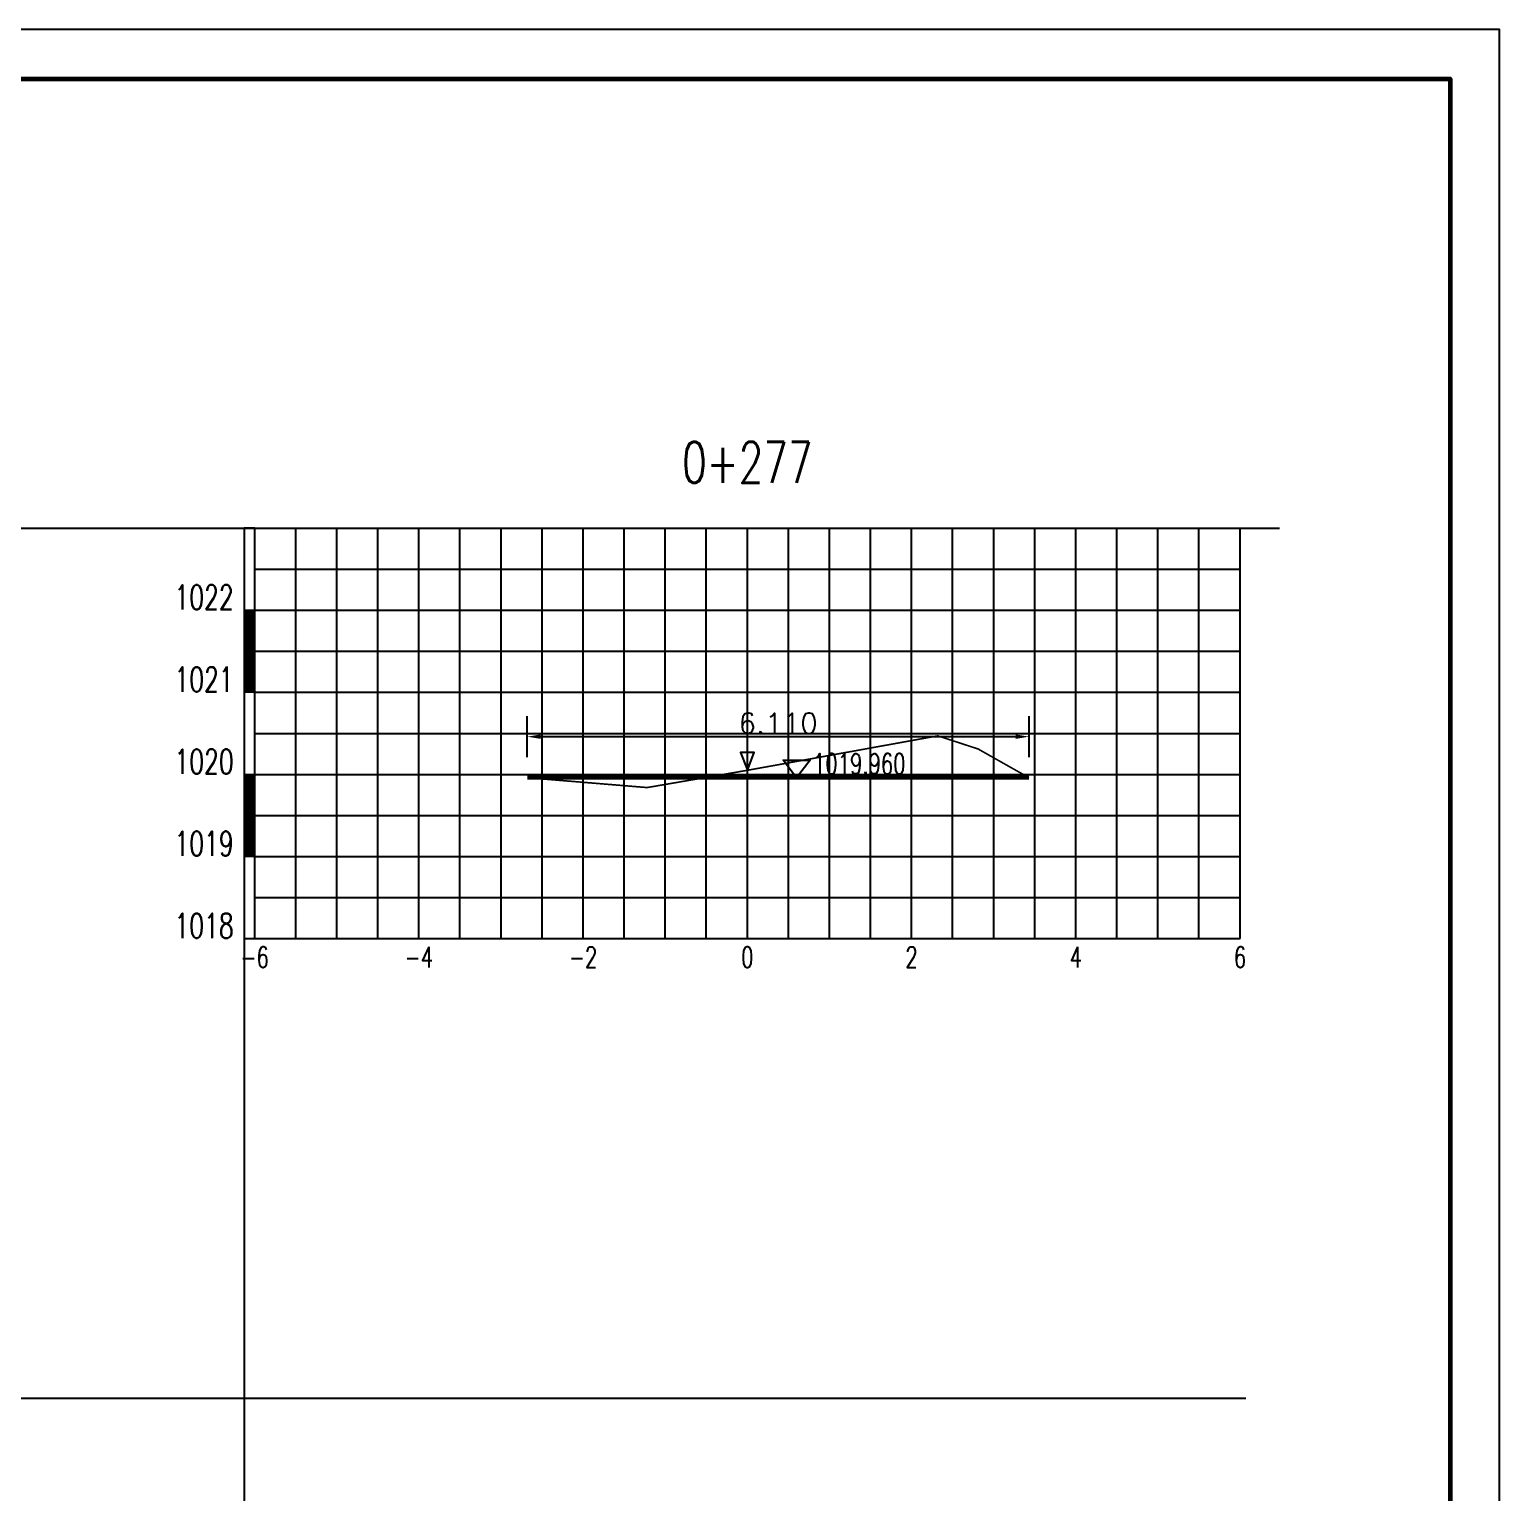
# Model space of a CAD drawing. Extents: x 695776 to 1250176, y 4443437 to 9025597.
# Drawn here: x 778671 to 796576, y 4556270 to 4574090 of the extents above; entities that cross this region are included whole.
import ezdxf
from ezdxf.enums import TextEntityAlignment as Align

# ---------------------------------------------------------------- set-up
doc = ezdxf.new("R2010")
doc.units = 0
doc.header["$LTSCALE"] = 0.5
doc.header["$PDSIZE"] = 0.2
doc.linetypes.add('ACAD_ISO07W100', pattern=[3.5, 0.5, -3])
doc.linetypes.add('CENTER2', pattern=[28.575, 19.05, -3.175, 3.175, -3.175])
doc.layers.get('0').update_dxf_attribs({"linetype": 'CONTINUOUS'})
doc.layers.get('Defpoints').update_dxf_attribs({"linetype": 'CONTINUOUS'})
for name, color, linetype in [('KEDU', 7, 'CONTINUOUS'), ('MIGE', 4, 'ACAD_ISO07W100'), ('MIGE1', 11, 'CONTINUOUS'), ('SANJIAO', 212, 'CONTINUOUS'), ('SHEJI', 1, 'CONTINUOUS'), ('YUANSHI', 2, 'CONTINUOUS'), ('YUANSHI1', 73, 'CONTINUOUS'), ('ZHOUXIAN', 20, 'CENTER2'), ('图框', 7, 'CONTINUOUS'), ('辅助线', 3, 'CONTINUOUS')]:
    doc.layers.add(name, color=color, linetype=linetype)
doc.styles.get("Standard").update_dxf_attribs({"font": 'rs.shx', "bigfont": 'hztxt.shx'})
doc.dimstyles.get("Standard").update_dxf_attribs({"dimtxt": 0.18, "dimasz": 0.18, "dimexe": 0.18, "dimexo": 0.0625, "dimgap": 0.09, "dimtad": 0, "dimtih": 1, "dimtoh": 1, "dimdec": 4, "dimzin": 0, "dimdsep": 46, "dimtxsty": 'Standard', "dimcen": 0.09, "dimadec": 0, "dimazin": 0, "dimtfac": 1, "dimtdec": 4, "dimtofl": 0, "dimtmove": 0, "dimatfit": 3, "dimfxl": 0, "dimtolj": 1, "dimtzin": 0, "dimarcsym": 0})

# ---------------------------------------------------------------- blocks, each defined once
blk = doc.blocks.new('zhunghao')
blk.add_lwpolyline([(0, 0), (0.326, 0.863), (-0.326, 0.863), (0, 0)])
blk = doc.blocks.new('ele_sym08')
blk.add_line((0, 0), (5.597, 0))
blk.add_lwpolyline([(0.901, -0.002), (0.249, 0.861), (1.553, 0.861), (0.901, -0.002)])
at = {"width": 0.7}
blk.add_attdef('ELEVAT', (1.703, 0.181), '', height=1, dxfattribs=at)
blk = doc.blocks.new('*D637')
at = {"color": 0, "lineweight": -2}
for p, q in [((784735, 4565226), (784735, 4565726)), ((790845, 4565226), (790845, 4565726)), ((784897, 4565476), (790682, 4565476))]:
    blk.add_line(p, q, dxfattribs=at)
at = {"color": 0}
for points in [[(784897, 4565503), (784897, 4565449), (784735, 4565476)], [(790682, 4565503), (790682, 4565449), (790845, 4565476)]]:
    blk.add_solid(points, dxfattribs=at)
at = {"layer": 'Defpoints', "color": 0}
for p in [(790845, 4565476), (784735, 4564976), (790845, 4564976)]:
    blk.add_point(p, dxfattribs=at)
at = {"color": 0, "insert": (787790, 4565639), "char_height": 250, "attachment_point": 5}
blk.add_mtext('\\A1;6.110', dxfattribs=at)
blk = doc.blocks.new('bc1_100')
blk.add_lwpolyline([(0.064, 1), (-0.063, 1), (-0.063, 0), (0.064, 0)], close=True)
at = {"width": 0.7}
blk.add_attdef('BC', text='', height=0.3, dxfattribs=at).set_placement((-0.193, 0.007), align=Align.RIGHT)
blk = doc.blocks.new('bc0_100')
for p, q in [((-0.063, 1), (-0.063, 0)), ((0.063, 0), (0.063, 1))]:
    blk.add_line(p, q)
at = {"const_width": 0.126}
blk.add_lwpolyline([(0, 1), (0, 0)], dxfattribs=at)
at = {"width": 0.7}
blk.add_attdef('BC', text='', height=0.3, dxfattribs=at).set_placement((-0.193, 0.007), align=Align.RIGHT)

msp = doc.modelspace()

# ---------------------------------------------------------------- linework, layer by layer
at = {"layer": 'MIGE', "linetype": 'Continuous'}
for p, q in [((781914.5893, 4563016.1388), (781914.5893, 4568016.1388)), ((782914.5893, 4563016.1388), (782914.5893, 4568016.1388)), ((783914.5893, 4563016.1388), (783914.5893, 4568016.1388)), ((784914.5893, 4563016.1388), (784914.5893, 4568016.1388)), ((785914.5893, 4563016.1388), (785914.5893, 4568016.1388)), ((786914.5893, 4563016.1388), (786914.5893, 4568016.1388)), ((787914.5893, 4563016.1388), (787914.5893, 4568016.1388)), ((788914.5893, 4563016.1388), (788914.5893, 4568016.1388)), ((789914.5893, 4563016.1388), (789914.5893, 4568016.1388)), ((790914.5893, 4563016.1388), (790914.5893, 4568016.1388)), ((791914.5893, 4563016.1388), (791914.5893, 4568016.1388)), ((792914.5893, 4563016.1388), (792914.5893, 4568016.1388)), ((781414.5893, 4567516.1388), (793414.5893, 4567516.1388)), ((781414.5893, 4566516.1388), (793414.5893, 4566516.1388)), ((781414.5893, 4565516.1388), (793414.5893, 4565516.1388)), ((781414.5893, 4564516.1388), (793414.5893, 4564516.1388)), ((781414.5893, 4563516.1388), (793414.5893, 4563516.1388))]:
    msp.add_line(p, q, dxfattribs=at)
at = {"layer": 'MIGE1'}
for p, q in [((781414.5893, 4568016.1388), (793414.5893, 4568016.1388)), ((781414.5893, 4563016.1388), (781414.5893, 4568016.1388)), ((782414.5893, 4563016.1388), (782414.5893, 4568016.1388)), ((783414.5893, 4563016.1388), (783414.5893, 4568016.1388)), ((784414.5893, 4563016.1388), (784414.5893, 4568016.1388)), ((785414.5893, 4563016.1388), (785414.5893, 4568016.1388)), ((786414.5893, 4563016.1388), (786414.5893, 4568016.1388)), ((787414.5893, 4563016.1388), (787414.5893, 4568016.1388)), ((788414.5893, 4563016.1388), (788414.5893, 4568016.1388)), ((789414.5893, 4563016.1388), (789414.5893, 4568016.1388)), ((790414.5893, 4563016.1388), (790414.5893, 4568016.1388)), ((791414.5893, 4563016.1388), (791414.5893, 4568016.1388)), ((792414.5893, 4563016.1388), (792414.5893, 4568016.1388)), ((793414.5893, 4563016.1388), (793414.5893, 4568016.1388)), ((781414.5893, 4567016.1388), (793414.5893, 4567016.1388)), ((781414.5893, 4566016.1388), (793414.5893, 4566016.1388)), ((781414.5893, 4565016.1388), (793414.5893, 4565016.1388)), ((781414.5893, 4564016.1388), (793414.5893, 4564016.1388)), ((781414.5893, 4563016.1388), (793414.5893, 4563016.1388))]:
    msp.add_line(p, q, dxfattribs=at)
at = {"layer": 'SHEJI', "const_width": 50}
msp.add_lwpolyline([(784734.5893, 4564976.1388), (786891.7322, 4564976.1388), (787414.5893, 4564976.1388), (790844.5893, 4564976.1388)], dxfattribs=at)
at = {"layer": 'YUANSHI', "const_width": 20}
msp.add_lwpolyline([(786891.7322, 4564976.1388), (787414.5893, 4565066.1388), (789734.5893, 4565486.1388), (790224.5893, 4565326.1388), (790844.5893, 4564976.1388)], dxfattribs=at)
at = {"layer": 'YUANSHI1', "const_width": 20}
msp.add_lwpolyline([(784734.5893, 4564976.1388), (786194.5893, 4564856.1388), (786891.7322, 4564976.1388)], dxfattribs=at)
at = {"layer": 'ZHOUXIAN'}
msp.add_line((787414.5893, 4564356.1388), (787414.5893, 4565986.1388), dxfattribs=at)
at = {"layer": '图框', "linetype": 'Continuous', "lineweight": -2, "flags": 128}
msp.add_lwpolyline([(746176.0257, 4574089.5982), (746176.0257, 4538449.5982), (796576.0257, 4538449.5982), (796576.0257, 4574089.5982), (746176.0257, 4574089.5982)], dxfattribs=at)
at = {"layer": '图框', "linetype": 'Continuous', "lineweight": 60, "flags": 128}
msp.add_lwpolyline([(749176.0257, 4573489.5982), (795976.0257, 4573489.5982), (795976.0257, 4539049.5982), (749176.0257, 4539049.5982), (749176.0257, 4573489.5982)], dxfattribs=at)
at = {"layer": '辅助线'}
for points in [[(751029.873, 4568016.1388), (793895.3862, 4568016.1388)], [(781288.3938, 4568016.1388), (781288.3938, 4547338.7403)], [(751029.873, 4557419.8741), (793485.2147, 4557419.8741)]]:
    msp.add_lwpolyline(points, dxfattribs=at)

# ---------------------------------------------------------------- block references
at = {"xscale": 250, "yscale": 250, "zscale": 250}
msp.add_blockref('ele_sym08', (787789.5893, 4564976.1388), dxfattribs=at).add_auto_attribs({'ELEVAT': '1019.960'})
at = {"layer": 'KEDU', "xscale": 1000, "yscale": 1000, "zscale": 1000}
for name, p, values in [('bc1_100', (781351.3413, 4567016.1388), {'BC': '1022'}), ('bc0_100', (781351.3413, 4566016.1388), {'BC': '1021'}), ('bc1_100', (781351.3413, 4565016.1388), {'BC': '1020'}), ('bc0_100', (781351.3413, 4564016.1388), {'BC': '1019'}), ('bc1_100', (781351.3413, 4563016.1388), {'BC': '1018'})]:
    msp.add_blockref(name, p, dxfattribs=at).add_auto_attribs(values)
at = {"layer": 'SANJIAO', "xscale": 250, "yscale": 250, "zscale": 250}
msp.add_blockref('zhunghao', (787414.5893, 4565066.1388), dxfattribs=at)

# ---------------------------------------------------------------- texts
at = {"width": 0.7}
msp.add_text('0+277', height=500, dxfattribs=at).set_placement((787414.5893, 4568566.1388), align=Align.CENTER)
at = {"layer": 'KEDU', "width": 0.7}
for s, p in [('-6', (781414.5893, 4562666.1388)), ('-4', (783414.5893, 4562666.1388)), ('-2', (785414.5893, 4562666.1388)), ('0', (787414.5893, 4562666.1388)), ('0', (787414.5893, 4562666.1388)), ('2', (789414.5893, 4562666.1388)), ('4', (791414.5893, 4562666.1388)), ('6', (793414.5893, 4562666.1388))]:
    msp.add_text(s, height=250, dxfattribs=at).set_placement(p, align=Align.CENTER)

# ---------------------------------------------------------------- dimensions: what is measured, and where the dimension line sits
dim = msp.add_linear_dim(base=(790844.5893, 4565476.1388), p1=(784734.5893, 4564976.1388), p2=(790844.5893, 4564976.1388), dimstyle='Standard', override={"dimtxt": 250, "dimasz": 162.5, "dimexe": 250, "dimexo": 250, "dimgap": 37.5, "dimtad": 1, "dimtih": 0, "dimtoh": 0, "dimdec": 3, "dimlfac": 0.001})
dim.commit()
dim.dimension.update_dxf_attribs({"geometry": '*D637', "text_midpoint": (787789.5893, 4565638.6388)})

doc.saveas('drawing.dxf')
